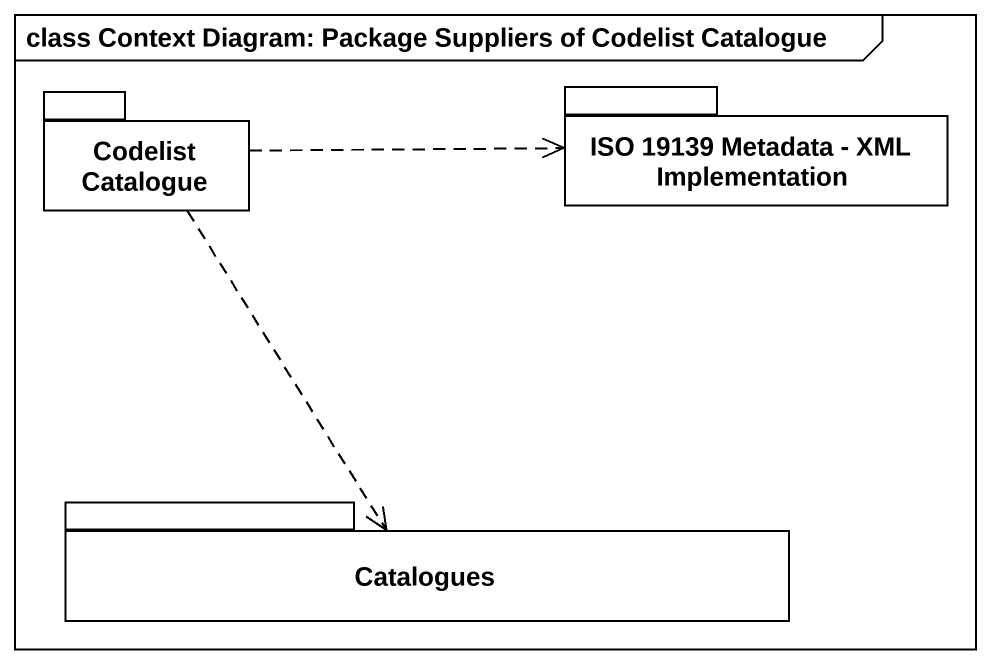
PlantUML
@startuml
mainframe class Context Diagram: Package Suppliers of Codelist Catalogue
package "Codelist Catalogue" as Codelist_Catalogue {
}
package "ISO 19139 Metadata - XML Implementation" as ISO_19139_Metadata_XML {
}
package Catalogues {
}
Codelist_Catalogue .right.> ISO_19139_Metadata_XML
Codelist_Catalogue ..> Catalogues
@enduml
